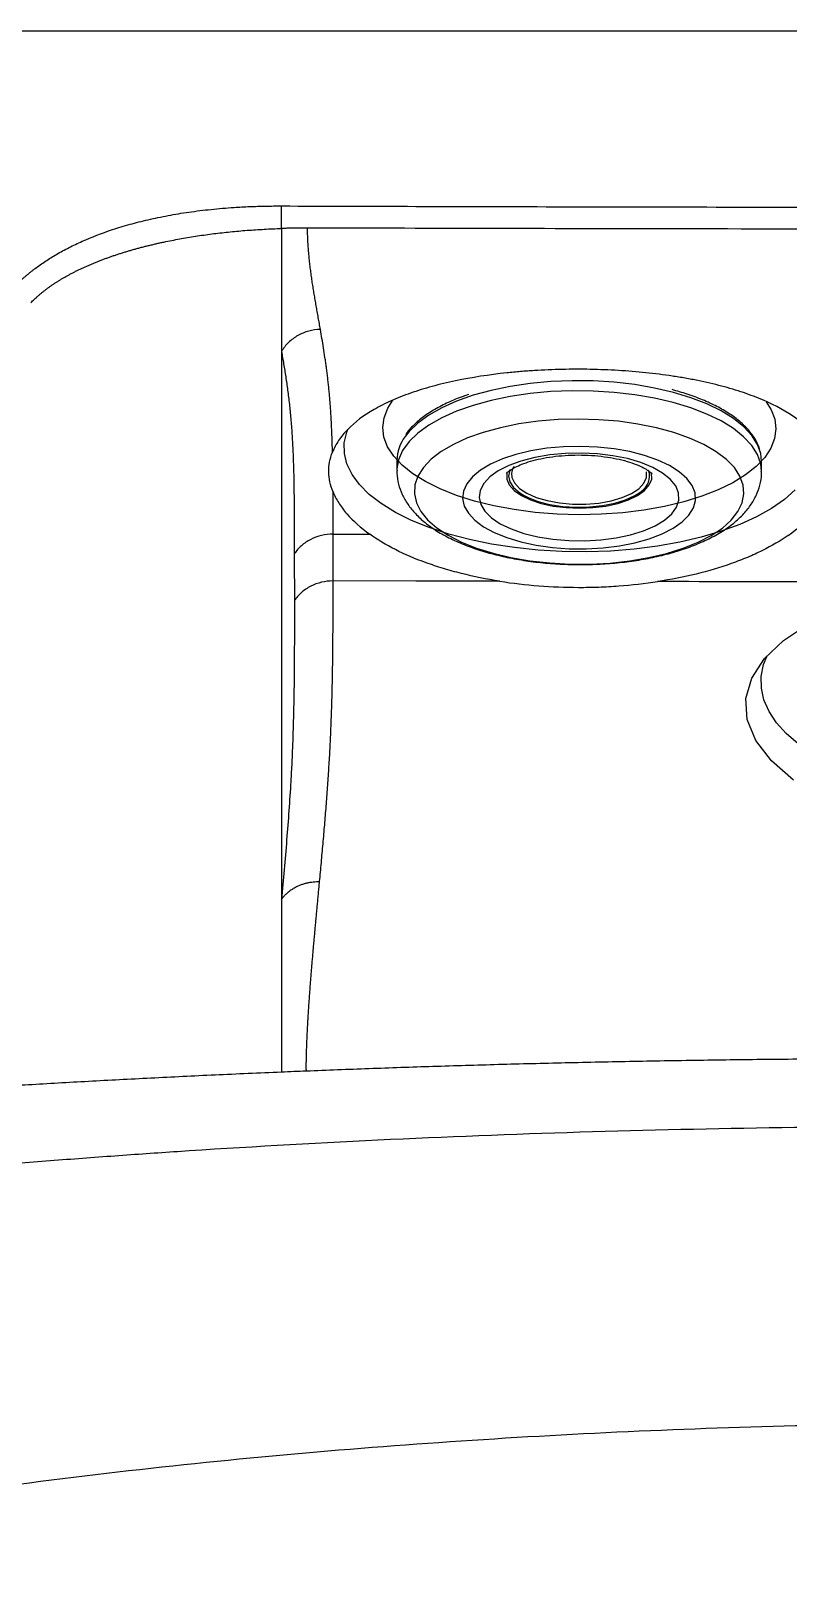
# Model space of a CAD drawing. Header units: inches. Extents: x -1 to 81, y -22 to 129.
# Drawn here: x 34.94 to 39.17, y 69.03 to 77.65 of the extents above; entities that cross this region are included whole.
import ezdxf

# ---------------------------------------------------------------- set-up
doc = ezdxf.new("R2010")
doc.units = ezdxf.units.IN
doc.header["$MEASUREMENT"] = 0
doc.layers.add('1', color=4, linetype='Continuous')

# ---------------------------------------------------------------- blocks, each defined once
blk = doc.blocks.new('2026 PACE')
at = {"color": 8, "linetype": 'Continuous', "lineweight": 25}
blk.add_line((38.8973, 75.1742), (38.8912, 75.1921), dxfattribs=at)
at = {"color": 8, "linetype": 'Continuous', "lineweight": 25, "flags": 128}
for points in [[(39.5188, 75.2848), (39.5004, 75.3364), (39.4685, 75.3868), (39.4236, 75.4353), (39.3662, 75.4811), (39.2972, 75.5238), (39.2175, 75.5627), (39.1281, 75.5972), (39.0302, 75.627), (38.9253, 75.6516), (38.8146, 75.6707), (38.6998, 75.6841), (38.5823, 75.6914), (38.4637, 75.6928), (38.3457, 75.688), (38.2299, 75.6772), (38.1177, 75.6606), (38.0107, 75.6384), (37.9105, 75.6108), (37.8182, 75.5783), (37.7352, 75.5412), (37.6627, 75.5001), (37.6015, 75.4556), (37.5525, 75.4081), (37.5303, 75.3801)], [(39.5234, 75.1858), (39.5186, 75.2282), (39.5002, 75.2798), (39.4683, 75.3302), (39.4234, 75.3787), (39.366, 75.4245), (39.297, 75.4672), (39.2173, 75.5061), (39.1279, 75.5406), (39.03, 75.5704), (38.9251, 75.595), (38.8144, 75.6141), (38.6996, 75.6275), (38.5821, 75.6348), (38.4635, 75.6362), (38.3455, 75.6314), (38.2297, 75.6206), (38.1175, 75.604), (38.0105, 75.5818), (37.9103, 75.5542), (37.818, 75.5217), (37.735, 75.4846), (37.6625, 75.4435), (37.6013, 75.399), (37.5523, 75.3515), (37.5161, 75.3019), (37.4933, 75.2507), (37.4842, 75.1987), (37.484, 75.1915)], [(38.1169, 75.1961), (38.115, 75.1921), (38.108, 75.1591), (38.1154, 75.1261), (38.1367, 75.0943), (38.1714, 75.0648), (38.1963, 75.0496)], [(38.1276, 75.1512), (38.1417, 75.1205), (38.17, 75.0903), (38.2112, 75.063), (38.2636, 75.0398), (38.3252, 75.0214), (38.3937, 75.0087), (38.4664, 75.0021), (38.5405, 75.0019), (38.6132, 75.008), (38.6817, 75.0203), (38.7434, 75.0383), (38.7959, 75.0612), (38.8371, 75.0882), (38.8655, 75.1183), (38.88, 75.1503), (38.8801, 75.1829)]]:
    blk.add_lwpolyline(points, dxfattribs=at)
at = {"color": 8, "linetype": 'Continuous', "lineweight": 25}
blk.add_arc((38.7832, 75.1646), 0.1145, 297.63933, 4.81082, dxfattribs=at)
at = {"layer": '1', "color": 3, "linetype": 'Continuous', "lineweight": 25}
for p, q in [((30.2029, 77.6508), (51.304, 77.6508)), ((37.1278, 74.8342), (37.3322, 74.8336))]:
    blk.add_line(p, q, dxfattribs=at)
at = {"layer": '1', "color": 4, "linetype": 'Continuous', "lineweight": 25}
for p, q in [((39.5236, 75.2403), (39.5188, 75.2848)), ((37.4842, 75.2476), (37.484, 75.191)), ((39.5234, 75.1837), (39.5236, 75.2403))]:
    blk.add_line(p, q, dxfattribs=at)
at = {"layer": '1', "color": 3, "linetype": 'Continuous', "lineweight": 25, "flags": 128}
for points in [[(39.5486, 75.575), (39.5766, 75.5305), (39.597, 75.4769), (39.6038, 75.4227), (39.5967, 75.3685), (39.5758, 75.315), (39.5415, 75.263), (39.4942, 75.213), (39.4344, 75.1657), (39.3629, 75.1217), (39.2806, 75.0815), (39.1886, 75.0457), (39.0879, 75.0146), (38.9799, 74.9888), (38.866, 74.9684), (38.7475, 74.9538), (38.6259, 74.9451), (38.5029, 74.9425), (38.3798, 74.946), (38.2583, 74.9555), (38.1399, 74.971), (38.0261, 74.9921), (37.9183, 75.0188), (37.8179, 75.0506), (37.7261, 75.0871), (37.6441, 75.1278), (37.5729, 75.1723), (37.5135, 75.2201), (37.4665, 75.2704), (37.4326, 75.3227), (37.4121, 75.3763), (37.4054, 75.4305), (37.4125, 75.4847), (37.4333, 75.5381), (37.4623, 75.5833)], [(39.7118, 75.081), (39.6518, 75.0277), (39.5795, 74.9774), (39.4959, 74.9307), (39.4017, 74.8881), (39.298, 74.85), (39.1859, 74.8168), (39.0666, 74.7889), (38.9413, 74.7666), (38.8114, 74.7501), (38.6783, 74.7395), (38.5432, 74.7351), (38.4078, 74.7368), (38.2734, 74.7446), (38.1415, 74.7584), (38.0133, 74.7782), (37.8904, 74.8036), (37.774, 74.8344), (37.6653, 74.8704), (37.5656, 74.911), (37.4757, 74.9559), (37.3968, 75.0046), (37.3296, 75.0566), (37.2749, 75.1113), (37.2332, 75.1682), (37.205, 75.2266), (37.1905, 75.286), (37.19, 75.3457), (37.2034, 75.405), (37.2099, 75.4222)], [(38.0603, 74.5703), (37.5893, 74.5711), (37.1277, 74.5719)], [(39.6468, 74.2378), (39.7304, 74.2944)], [(39.7028, 73.4578), (39.5788, 73.5645), (39.492, 73.6785), (39.4439, 73.7964), (39.4363, 73.9137), (39.4682, 74.0285), (39.5391, 74.1373), (39.6468, 74.2378)], [(39.7287, 73.6597), (39.6615, 73.7174), (39.6068, 73.7781), (39.5651, 73.8412), (39.5368, 73.906), (39.5224, 73.9718), (39.5218, 74.0379), (39.5352, 74.1037), (39.5548, 74.1535)]]:
    blk.add_lwpolyline(points, dxfattribs=at)
at = {"layer": '1', "color": 4, "linetype": 'Continuous', "lineweight": 25, "flags": 128}
for points in [[(39.4209, 75.1086), (39.4029, 75.158), (39.3713, 75.2061), (39.3265, 75.2521), (39.2692, 75.2955), (39.2004, 75.3354), (39.1209, 75.3713), (39.0321, 75.4027), (38.9353, 75.4291), (38.8319, 75.4501), (38.7236, 75.4653), (38.6119, 75.4745), (38.4985, 75.4777), (38.3853, 75.4747), (38.2738, 75.4655), (38.1658, 75.4504), (38.0629, 75.4296), (37.9667, 75.4033), (37.8786, 75.3721), (37.8, 75.3362), (37.7321, 75.2964), (37.6759, 75.2531), (37.6321, 75.2071), (37.6016, 75.159), (37.5848, 75.1096), (37.5819, 75.0597), (37.593, 75.0099), (37.6178, 74.961), (37.6561, 74.9139), (37.7072, 74.8691), (37.7704, 74.8274), (37.8447, 74.7894), (37.929, 74.7556), (38.022, 74.7267), (38.1223, 74.703), (38.2284, 74.6849), (38.3386, 74.6726), (38.4513, 74.6664), (38.5648, 74.6663), (38.6774, 74.6724), (38.7874, 74.6845), (38.893, 74.7025), (38.9927, 74.7261), (39.0851, 74.755), (39.1685, 74.7886), (39.242, 74.8265), (39.3042, 74.8681), (39.3542, 74.9129), (39.3914, 74.96), (39.4151, 75.0088), (39.425, 75.0586), (39.4209, 75.1086)], [(39.1519, 75.0643), (39.1357, 75.1057), (39.1061, 75.1456), (39.0636, 75.1832), (39.0092, 75.2177), (38.944, 75.2484), (38.8693, 75.2746), (38.7869, 75.2958), (38.6985, 75.3115), (38.6058, 75.3214), (38.511, 75.3252), (38.416, 75.3229), (38.3229, 75.3146), (38.2336, 75.3003), (38.1501, 75.2805), (38.0741, 75.2555), (38.0072, 75.2259), (37.9509, 75.1923), (37.9064, 75.1554), (37.8746, 75.116), (37.8562, 75.0749), (37.8516, 75.0331), (37.8609, 74.9913), (37.8838, 74.9506), (37.92, 74.9117), (37.9686, 74.8756), (38.0286, 74.8428), (38.0987, 74.8143), (38.1774, 74.7905), (38.2631, 74.7721), (38.3538, 74.7592), (38.4478, 74.7524), (38.543, 74.7516), (38.6373, 74.7569), (38.7287, 74.7683), (38.8154, 74.7853), (38.8953, 74.8078), (38.967, 74.8352), (39.0287, 74.8669), (39.0793, 74.9023), (39.1175, 74.9405), (39.1427, 74.9809), (39.1542, 75.0224), (39.1519, 75.0643)], [(39.0591, 75.0645), (39.0432, 75.1035), (39.0133, 75.1409), (38.9702, 75.1758), (38.915, 75.2072), (38.8491, 75.2343), (38.7742, 75.2564), (38.6924, 75.273), (38.6056, 75.2837), (38.5162, 75.288), (38.4264, 75.286), (38.3387, 75.2777), (38.2552, 75.2633), (38.1781, 75.2431), (38.1094, 75.2177), (38.051, 75.1878), (38.0042, 75.1541), (37.9704, 75.1176), (37.9504, 75.079), (37.9447, 75.0395), (37.9535, 75.0001), (37.9764, 74.9618), (38.0131, 74.9255), (38.0624, 74.8923), (38.1232, 74.8629), (38.1938, 74.8382), (38.2724, 74.8188), (38.357, 74.8051), (38.4453, 74.7976), (38.5352, 74.7964), (38.6242, 74.8016), (38.7102, 74.813), (38.7907, 74.8304), (38.8638, 74.8532), (38.9276, 74.8809), (38.9803, 74.9128), (39.0208, 74.9481), (39.0478, 74.9858), (39.0607, 75.0249), (39.0591, 75.0645)], [(38.1, 75.1824), (38.0983, 75.1752), (38.0986, 75.1421), (38.1128, 75.1096), (38.1403, 75.0787), (38.1802, 75.0506), (38.231, 75.0261), (38.2912, 75.0062), (38.3586, 74.9914), (38.4309, 74.9823), (38.5057, 74.9792), (38.5805, 74.9822), (38.6526, 74.9912), (38.7196, 75.0059), (38.7793, 75.0258), (38.8296, 75.0502), (38.8688, 75.0783), (38.8956, 75.1091), (38.909, 75.1416), (38.9086, 75.1747), (38.9086, 75.1747)], [(38.1963, 75.0496), (38.218, 75.0387), (38.2749, 75.0169), (38.3402, 75.0002), (38.4113, 74.9893), (38.4857, 74.9844), (38.5609, 74.9859), (38.6339, 74.9935), (38.7022, 75.0072), (38.7634, 75.0263), (38.8151, 75.0501), (38.8363, 75.0632)]]:
    blk.add_lwpolyline(points, dxfattribs=at)
at = {"layer": '1', "color": 4, "linetype": 'Continuous', "lineweight": 25}
for centre, radius, start, end in [((37.7138, 75.2421), 0.2296, 143.0538, 178.64589), ((38.2036, 75.1691), 0.0781, 145.90983, 193.27111)]:
    blk.add_arc(centre, radius, start, end, dxfattribs=at)
at = {"layer": '1', "color": 3, "linetype": 'Continuous', "lineweight": 25}
for points, knots in [([(35.3627, 76.2359), (35.3664, 76.2396), (35.3739, 76.2469), (35.3856, 76.2577), (35.3974, 76.2685), (35.4096, 76.2791), (35.422, 76.2896), (35.4348, 76.3), (35.4477, 76.3103), (35.4747, 76.3309), (35.5174, 76.3611), (35.5804, 76.4002), (35.6489, 76.4376), (35.7488, 76.4852), (35.862, 76.5292), (35.9894, 76.568), (36.0931, 76.5945), (36.203, 76.6174), (36.3209, 76.6369), (36.4443, 76.6522), (36.5446, 76.6607), (36.6171, 76.6651), (36.6608, 76.6672), (36.7048, 76.6688), (36.7492, 76.6699), (36.7939, 76.6705), (36.8239, 76.6705), (36.8389, 76.6705)], [0, 0, 0, 0, 0.0158436, 0.0316209, 0.0473335, 0.0629832, 0.0785717, 0.0941008, 0.1095721, 0.1249876, 0.1879988, 0.2495628, 0.3131075, 0.3747875, 0.4993525, 0.5629424, 0.6243853, 0.6877946, 0.7494835, 0.8125749, 0.8749473, 0.8956622, 0.9163904, 0.9371604, 0.9580001, 0.9789375, 1, 1, 1, 1]), ([(36.8389, 76.6705), (37.0895, 76.6698), (37.5987, 76.6683), (38.3746, 76.6664), (39.1746, 76.6648), (39.9987, 76.6634), (41.0216, 76.662), (42.2143, 76.6608), (43.5477, 76.6602), (44.4155, 76.6605), (44.8389, 76.6607)], [0, 0, 0, 0, 0.093978, 0.190965, 0.290963, 0.393974, 0.5, 0.674562, 0.841226, 1, 1, 1, 1]), ([(36.8389, 76.5445), (36.839, 76.5727), (36.8393, 76.6291), (36.839, 76.661), (36.8389, 76.6708), (36.8389, 76.6704), (36.8389, 76.6704)], [0, 0, 0, 0, 0.302223, 0.604614, 0.9071, 1, 1, 1, 1]), ([(35.6878, 76.3049), (35.6933, 76.3076), (35.7041, 76.3129), (35.7207, 76.3209), (35.7375, 76.3286), (35.7546, 76.3363), (35.7719, 76.3438), (35.7895, 76.3512), (35.8073, 76.3584), (35.8254, 76.3655), (35.8437, 76.3725), (35.8622, 76.3793), (35.8811, 76.3861), (35.9001, 76.3926), (35.9194, 76.3991), (35.939, 76.4054), (35.9588, 76.4116), (35.9788, 76.4176), (35.9991, 76.4236), (36.0197, 76.4294), (36.0405, 76.435), (36.0615, 76.4406), (36.0828, 76.446), (36.1043, 76.4513), (36.1261, 76.4565), (36.1482, 76.4615), (36.1704, 76.4664), (36.1998, 76.4727), (36.2364, 76.48), (36.2804, 76.4883), (36.3248, 76.496), (36.3696, 76.5031), (36.4148, 76.5097), (36.4604, 76.5157), (36.5063, 76.5212), (36.5527, 76.5261), (36.5994, 76.5305), (36.6466, 76.5344), (36.6941, 76.5377), (36.742, 76.5405), (36.7903, 76.5429), (36.8226, 76.544), (36.8389, 76.5446)], [0, 0, 0, 0, 0.019915, 0.039748, 0.059503, 0.079183, 0.098793, 0.118337, 0.13782, 0.157246, 0.176619, 0.195944, 0.215224, 0.234466, 0.253672, 0.272849, 0.291999, 0.311129, 0.330241, 0.349342, 0.368436, 0.387526, 0.406619, 0.425718, 0.444828, 0.463954, 0.4831, 0.502271, 0.538893, 0.575209, 0.611251, 0.647055, 0.682657, 0.718091, 0.753395, 0.788605, 0.82376, 0.858895, 0.89405, 0.929261, 0.964565, 1, 1, 1, 1]), ([(36.8389, 76.5446), (36.8387, 76.4398), (36.8387, 76.3297), (36.8387, 76.0997), (36.8388, 75.9799), (36.8389, 75.8562)], [0, 0, 0, 0, 0.5, 0.5, 1, 1, 1, 1]), ([(36.9841, 76.5469), (36.976, 76.5469), (36.9598, 76.5469), (36.9356, 76.5467), (36.9114, 76.5464), (36.8872, 76.5459), (36.863, 76.5453), (36.8469, 76.5448), (36.8389, 76.5445)], [0, 0, 0, 0, 0.166878, 0.333613, 0.50025, 0.666831, 0.8334, 1, 1, 1, 1]), ([(44.6942, 76.5381), (44.5336, 76.538), (44.0517, 76.5377), (42.7667, 76.5377), (40.8391, 76.5393), (38.9116, 76.5422), (37.6266, 76.5451), (37.1447, 76.5465), (36.9841, 76.547)], [0, 0, 0, 0, 0.0625, 0.1875, 0.5, 0.8125, 0.9375, 1, 1, 1, 1]), ([(37.0565, 75.9792), (37.0545, 75.9904), (37.0505, 76.0129), (37.0446, 76.0462), (37.0387, 76.0793), (37.0329, 76.1122), (37.0272, 76.1449), (37.0217, 76.1775), (37.0164, 76.2101), (37.0113, 76.2427), (37.0066, 76.2754), (37.0022, 76.3083), (36.9981, 76.3413), (36.9945, 76.3746), (36.9913, 76.4082), (36.9886, 76.4422), (36.9865, 76.4766), (36.9849, 76.5114), (36.9844, 76.5351), (36.9841, 76.547)], [0, 0, 0, 0, 0.058814, 0.117634, 0.176459, 0.235289, 0.294122, 0.352956, 0.411791, 0.470625, 0.529456, 0.588284, 0.647109, 0.705929, 0.764746, 0.823559, 0.882371, 0.941184, 1, 1, 1, 1]), ([(35.4372, 76.1285), (35.4405, 76.1319), (35.4471, 76.1388), (35.4575, 76.1489), (35.4682, 76.1589), (35.4792, 76.1688), (35.4906, 76.1786), (35.5024, 76.1883), (35.5145, 76.1978), (35.527, 76.2073), (35.5398, 76.2167), (35.553, 76.226), (35.5666, 76.2352), (35.5805, 76.2442), (35.5948, 76.2532), (35.6094, 76.2621), (35.6243, 76.2708), (35.6397, 76.2795), (35.6554, 76.2881), (35.6714, 76.2965), (35.6824, 76.3021), (35.6878, 76.3049)], [0, 0, 0, 0, 0.053362, 0.106579, 0.159662, 0.212623, 0.265472, 0.318221, 0.370881, 0.423463, 0.475978, 0.528439, 0.580856, 0.633241, 0.685605, 0.73796, 0.790318, 0.842689, 0.895085, 0.947519, 1, 1, 1, 1]), ([(37.0565, 75.9792), (37.0346, 75.9789), (37.0126, 75.9758), (36.9702, 75.9644), (36.9498, 75.956), (36.9118, 75.9346), (36.8942, 75.9215), (36.8632, 75.8914), (36.8498, 75.8745), (36.8389, 75.8562)], [0, 0, 0, 0, 0.25, 0.25, 0.5, 0.5, 0.75, 0.75, 1, 1, 1, 1]), ([(37.1241, 75.2927), (37.1238, 75.3043), (37.1232, 75.3275), (37.1221, 75.3619), (37.1208, 75.396), (37.1194, 75.4296), (37.1178, 75.4628), (37.116, 75.4955), (37.114, 75.5278), (37.1118, 75.5596), (37.1093, 75.5908), (37.1066, 75.6216), (37.1037, 75.6517), (37.1006, 75.6814), (37.0972, 75.7106), (37.0937, 75.7393), (37.09, 75.7676), (37.0861, 75.7954), (37.0808, 75.8318), (37.0739, 75.8763), (37.0653, 75.9284), (37.0594, 75.9622), (37.0565, 75.9792)], [0, 0, 0, 0, 0.043643, 0.087287, 0.130933, 0.174579, 0.218223, 0.261862, 0.305495, 0.349119, 0.392734, 0.436337, 0.479931, 0.523517, 0.5671, 0.61068, 0.654262, 0.697845, 0.741433, 0.8276, 0.913789, 1, 1, 1, 1]), ([(36.8389, 75.8562), (36.8389, 75.8463), (36.8389, 75.8251), (36.8389, 75.7911), (36.8388, 75.753), (36.8388, 75.7107), (36.8387, 75.6641), (36.8387, 75.6132), (36.8386, 75.5578), (36.8385, 75.498), (36.8385, 75.4335), (36.8384, 75.3645), (36.8383, 75.2906), (36.8383, 75.212), (36.8382, 75.1285), (36.8382, 75.04), (36.8381, 74.9466), (36.8381, 74.8482), (36.8381, 74.7447), (36.8381, 74.6361), (36.8381, 74.5224), (36.8381, 74.4037), (36.8382, 74.2799), (36.8382, 74.1511), (36.8383, 74.0174), (36.8384, 73.8789), (36.8385, 73.7356), (36.8386, 73.5878), (36.8386, 73.4356), (36.8387, 73.2792), (36.8388, 73.1189), (36.8389, 72.9549), (36.8389, 72.845), (36.8389, 72.7894)], [0, 0, 0, 0, 0.010928, 0.023279, 0.037051, 0.052246, 0.068862, 0.0869, 0.106358, 0.127238, 0.149539, 0.173261, 0.198403, 0.224967, 0.252951, 0.282358, 0.313186, 0.345437, 0.379111, 0.414209, 0.450731, 0.488678, 0.528049, 0.568844, 0.611063, 0.654706, 0.699771, 0.746258, 0.794166, 0.843494, 0.894243, 0.946412, 1, 1, 1, 1]), ([(36.8389, 75.8562), (36.8409, 75.8447), (36.8449, 75.8215), (36.8509, 75.7863), (36.8568, 75.7505), (36.8625, 75.7142), (36.868, 75.6772), (36.8733, 75.6395), (36.8783, 75.601), (36.8829, 75.5618), (36.8872, 75.5216), (36.8911, 75.4804), (36.8945, 75.4382), (36.8974, 75.3951), (36.902, 75.318), (36.9065, 75.2035), (36.9094, 75.0479), (36.9105, 74.8873), (36.9106, 74.778), (36.9106, 74.7233)], [0, 0, 0, 0, 0.038465, 0.076922, 0.115372, 0.153815, 0.192251, 0.230682, 0.269108, 0.307532, 0.345959, 0.384395, 0.422844, 0.461302, 0.499767, 0.624797, 0.749856, 0.874927, 1, 1, 1, 1]), ([(39.6723, 74.8268), (39.7303, 74.8674), (39.7773, 74.9101), (39.8321, 74.977), (39.8477, 74.9997), (39.8735, 75.0461), (39.8834, 75.0693), (39.9047, 75.1389), (39.9076, 75.1852), (39.8968, 75.2426), (39.8939, 75.254), (39.8868, 75.2765), (39.8825, 75.2877), (39.8677, 75.3207), (39.8551, 75.3423), (39.8245, 75.3843), (39.8065, 75.4048), (39.7753, 75.4349), (39.7642, 75.4447), (39.7409, 75.464), (39.7286, 75.4734), (39.6644, 75.5194), (39.6038, 75.5528), (39.516, 75.5907), (39.4978, 75.5981), (39.4605, 75.6123), (39.4415, 75.6192), (39.383, 75.639), (39.3422, 75.6512), (39.2573, 75.6737), (39.2131, 75.684), (39.1441, 75.698), (39.1206, 75.7025), (39.073, 75.7109), (39.0489, 75.7148), (38.9277, 75.733), (38.8272, 75.7434), (38.6973, 75.7513), (38.6711, 75.7526), (38.6184, 75.7547), (38.5921, 75.7555), (38.5133, 75.757), (38.461, 75.7569), (38.3567, 75.7547), (38.3047, 75.7525), (38.227, 75.7477), (38.201, 75.7458), (38.1497, 75.7414), (38.1244, 75.739), (37.9991, 75.7256), (37.9035, 75.7109), (37.7897, 75.6871), (37.7672, 75.6821), (37.7233, 75.6716), (37.7019, 75.6661), (37.6391, 75.6489), (37.5991, 75.6366), (37.5229, 75.6099), (37.4868, 75.5956), (37.4354, 75.5726), (37.4187, 75.5646), (37.3868, 75.5484), (37.3715, 75.5401), (37.2979, 75.4977), (37.2487, 75.4606), (37.1995, 75.4101), (37.1903, 75.3998), (37.1733, 75.379), (37.1655, 75.3685), (37.1442, 75.3366), (37.1328, 75.3149), (37.1241, 75.2927)], [0, 0, 0, 0, 0.0625, 0.0625, 0.09375, 0.09375, 0.125, 0.125, 0.1875, 0.1875, 0.203125, 0.203125, 0.21875, 0.21875, 0.25, 0.25, 0.28125, 0.28125, 0.296875, 0.296875, 0.3125, 0.3125, 0.375, 0.375, 0.390625, 0.390625, 0.40625, 0.40625, 0.4375, 0.4375, 0.46875, 0.46875, 0.484375, 0.484375, 0.5, 0.5, 0.5625, 0.5625, 0.578125, 0.578125, 0.59375, 0.59375, 0.625, 0.625, 0.65625, 0.65625, 0.671875, 0.671875, 0.6875, 0.6875, 0.75, 0.75, 0.765625, 0.765625, 0.78125, 0.78125, 0.8125, 0.8125, 0.84375, 0.84375, 0.859375, 0.859375, 0.875, 0.875, 0.9375, 0.9375, 0.953125, 0.953125, 0.96875, 0.96875, 1, 1, 1, 1]), ([(37.1273, 75.0706), (37.1196, 75.0895), (37.1137, 75.108), (37.1056, 75.145), (37.1034, 75.1635), (37.1029, 75.2005), (37.1046, 75.2191), (37.1117, 75.2562), (37.117, 75.2747), (37.1241, 75.2927)], [0, 0, 0, 0, 0.25, 0.25, 0.5, 0.5, 0.75, 0.75, 1, 1, 1, 1]), ([(37.1277, 74.8342), (37.1278, 74.8739), (37.1278, 74.9534), (37.1275, 75.0315), (37.1273, 75.0706)], [0, 0, 0, 0, 0.499991, 1, 1, 1, 1]), ([(37.1273, 75.0706), (37.1356, 75.05), (37.1462, 75.0295), (37.1654, 74.9988), (37.1724, 74.9886), (37.1875, 74.9682), (37.1955, 74.9582), (37.2385, 74.9084), (37.2811, 74.8701), (37.3322, 74.8336)], [0, 0, 0, 0, 0.25, 0.25, 0.375, 0.375, 0.5, 0.5, 1, 1, 1, 1]), ([(37.1277, 74.8342), (37.1059, 74.8342), (37.084, 74.8317), (37.0417, 74.8218), (37.0213, 74.8143), (36.9834, 74.7949), (36.9659, 74.783), (36.935, 74.7556), (36.9215, 74.7401), (36.9106, 74.7233)], [0, 0, 0, 0, 0.25, 0.25, 0.5, 0.5, 0.75, 0.75, 1, 1, 1, 1]), ([(37.1277, 74.5719), (37.1277, 74.6158), (37.1277, 74.7036), (37.1277, 74.7907), (37.1278, 74.8342)], [0, 0, 0, 0, 0.5, 1, 1, 1, 1]), ([(38.0603, 74.5703), (37.9857, 74.5821), (37.914, 74.5966), (37.8108, 74.6224), (37.7771, 74.6317), (37.7277, 74.6467), (37.7115, 74.6519), (37.6793, 74.6626), (37.6634, 74.6681), (37.5856, 74.6962), (37.5283, 74.7209), (37.4231, 74.7742), (37.3752, 74.8029), (37.3322, 74.8336)], [0, 0, 0, 0, 0.25, 0.25, 0.375, 0.375, 0.4375, 0.4375, 0.5, 0.5, 0.75, 0.75, 1, 1, 1, 1]), ([(39.6723, 74.8268), (39.6291, 74.7965), (39.5809, 74.7683), (39.5015, 74.7289), (39.4738, 74.7162), (39.4304, 74.698), (39.4156, 74.6921), (39.3855, 74.6804), (39.37, 74.6747), (39.2918, 74.647), (39.2261, 74.6276), (39.0888, 74.594), (39.0171, 74.5799), (38.9423, 74.5685)], [0, 0, 0, 0, 0.25, 0.25, 0.375, 0.375, 0.4375, 0.4375, 0.5, 0.5, 0.75, 0.75, 1, 1, 1, 1]), ([(36.9106, 74.7233), (36.9106, 74.7016), (36.9106, 74.6581), (36.9107, 74.5927), (36.9108, 74.5271), (36.9108, 74.4833), (36.9108, 74.4613)], [0, 0, 0, 0, 0.25, 0.5, 0.75, 1, 1, 1, 1]), ([(37.1277, 74.5719), (37.1058, 74.5719), (37.084, 74.5694), (37.0418, 74.5594), (37.0214, 74.552), (36.9835, 74.5327), (36.9661, 74.5208), (36.9352, 74.4935), (36.9217, 74.4781), (36.9108, 74.4613)], [0, 0, 0, 0, 0.25, 0.25, 0.5, 0.5, 0.75, 0.75, 1, 1, 1, 1]), ([(37.052, 72.8899), (37.0553, 72.9251), (37.0618, 72.9956), (37.0714, 73.1015), (37.0805, 73.2072), (37.0891, 73.3124), (37.097, 73.4169), (37.1039, 73.5202), (37.1099, 73.6222), (37.1147, 73.7227), (37.1185, 73.8219), (37.1223, 73.9436), (37.1252, 74.0867), (37.127, 74.2504), (37.1276, 74.412), (37.1276, 74.5186), (37.1277, 74.5719)], [0, 0, 0, 0, 0.059147, 0.118294, 0.177438, 0.236576, 0.295711, 0.354844, 0.413982, 0.473128, 0.532281, 0.591436, 0.693579, 0.795721, 0.897861, 1, 1, 1, 1]), ([(38.0603, 74.5703), (38.1318, 74.559), (38.2043, 74.5506), (38.351, 74.5392), (38.4253, 74.5363), (38.5193, 74.5361), (38.5382, 74.5362), (38.5758, 74.5368), (38.5945, 74.5373), (38.6505, 74.5393), (38.6876, 74.5413), (38.7981, 74.5494), (38.8708, 74.5575), (38.9424, 74.5685)], [0, 0, 0, 0, 0.25, 0.25, 0.5, 0.5, 0.5625, 0.5625, 0.625, 0.625, 0.75, 0.75, 1, 1, 1, 1]), ([(42.8017, 74.5519), (42.5891, 74.5532), (42.1578, 74.5559), (41.5015, 74.5594), (40.7365, 74.5629), (39.8814, 74.5661), (39.2512, 74.5677), (38.9424, 74.5685)], [0, 0, 0, 0, 0.165265, 0.335313, 0.510149, 0.759933, 1, 1, 1, 1]), ([(36.9108, 74.4613), (36.9108, 74.4289), (36.9109, 74.3641), (36.9109, 74.2664), (36.9106, 74.168), (36.91, 74.0689), (36.9088, 73.969), (36.9071, 73.8679), (36.9045, 73.7657), (36.9011, 73.6622), (36.8967, 73.5573), (36.8902, 73.433), (36.8806, 73.2882), (36.8679, 73.1228), (36.8538, 72.9561), (36.8438, 72.8449), (36.8389, 72.7893)], [0, 0, 0, 0, 0.06251, 0.12502, 0.18753, 0.25004, 0.312549, 0.375054, 0.437555, 0.500053, 0.562549, 0.62504, 0.718768, 0.812502, 0.906248, 1, 1, 1, 1]), ([(36.8389, 72.7894), (36.8406, 72.7918), (36.8441, 72.7967), (36.8499, 72.8039), (36.8562, 72.8111), (36.8631, 72.8183), (36.8706, 72.8255), (36.8787, 72.8325), (36.8874, 72.8393), (36.8968, 72.8459), (36.9068, 72.8523), (36.9175, 72.8583), (36.9305, 72.8649), (36.9458, 72.8714), (36.9634, 72.8775), (36.9811, 72.8823), (36.9989, 72.886), (37.0167, 72.8884), (37.0344, 72.8898), (37.0462, 72.8899), (37.052, 72.8899)], [0, 0, 0, 0, 0.039074, 0.079488, 0.121218, 0.164237, 0.208514, 0.254013, 0.300708, 0.348605, 0.397726, 0.44811, 0.499833, 0.575499, 0.649578, 0.72217, 0.793373, 0.863316, 0.932146, 1, 1, 1, 1]), ([(36.9773, 71.8388), (36.9774, 71.8475), (36.9775, 71.8648), (36.978, 71.8912), (36.9786, 71.9179), (36.9794, 71.9449), (36.9803, 71.9722), (36.9814, 71.9998), (36.9826, 72.0278), (36.984, 72.056), (36.9854, 72.0844), (36.987, 72.1132), (36.9888, 72.1422), (36.9906, 72.1714), (36.9925, 72.2009), (36.9946, 72.2306), (36.9967, 72.2605), (36.9989, 72.2906), (37.0013, 72.3209), (37.0037, 72.3514), (37.0061, 72.3821), (37.0087, 72.4129), (37.0113, 72.4439), (37.014, 72.4751), (37.0167, 72.5063), (37.0195, 72.5378), (37.0223, 72.5693), (37.0252, 72.601), (37.0281, 72.6328), (37.031, 72.6646), (37.034, 72.6966), (37.0369, 72.7287), (37.0399, 72.7608), (37.0429, 72.793), (37.046, 72.8252), (37.049, 72.8575), (37.051, 72.8791), (37.052, 72.8899)], [0, 0, 0, 0, 0.028588, 0.057169, 0.085747, 0.11432, 0.142891, 0.171459, 0.200026, 0.228593, 0.257159, 0.285725, 0.314292, 0.342859, 0.371428, 0.399997, 0.428568, 0.45714, 0.485712, 0.514285, 0.542859, 0.571433, 0.600007, 0.62858, 0.657153, 0.685724, 0.714295, 0.742865, 0.771435, 0.800005, 0.828575, 0.857145, 0.885715, 0.914286, 0.942857, 0.971428, 1, 1, 1, 1]), ([(36.8389, 72.7894), (36.8391, 72.6241), (36.8392, 72.4608), (36.8392, 72.2209), (36.8392, 72.1417), (36.8391, 71.9853), (36.839, 71.9081), (36.8389, 71.8318)], [0, 0, 0, 0, 0.5, 0.5, 0.75, 0.75, 1, 1, 1, 1]), ([(44.7017, 71.7998), (44.6402, 71.8027), (44.5165, 71.8085), (44.3298, 71.8166), (44.1411, 71.8245), (43.9503, 71.8321), (43.7575, 71.8393), (43.5625, 71.8462), (43.3654, 71.8527), (43.1663, 71.8589), (42.9651, 71.8646), (42.7618, 71.87), (42.5564, 71.8749), (42.3489, 71.8795), (42.1394, 71.8835), (41.9278, 71.8872), (41.7141, 71.8903), (41.4983, 71.893), (41.2804, 71.8952), (41.0605, 71.8968), (40.7724, 71.8983), (40.4197, 71.8988), (40.0055, 71.8975), (39.5994, 71.8943), (39.2012, 71.8894), (38.811, 71.8829), (38.4287, 71.8748), (38.0545, 71.8653), (37.6883, 71.8544), (37.3301, 71.8423), (37.0939, 71.8331), (36.9772, 71.8286)], [0, 0, 0, 0, 0.023908, 0.048084, 0.072528, 0.09724, 0.12222, 0.147467, 0.172983, 0.198767, 0.224818, 0.251138, 0.277726, 0.304582, 0.331706, 0.359098, 0.386758, 0.414686, 0.442883, 0.471347, 0.50008, 0.554708, 0.608306, 0.660873, 0.71241, 0.762916, 0.812392, 0.860839, 0.908256, 0.954643, 1, 1, 1, 1]), ([(36.8389, 71.8229), (36.7765, 71.8203), (36.6527, 71.815), (36.4685, 71.8067), (36.2873, 71.7981), (36.1089, 71.7893), (35.9334, 71.7802), (35.7608, 71.771), (35.5911, 71.7615), (35.4243, 71.7519), (35.2604, 71.742), (35.0994, 71.7321), (34.9413, 71.722), (34.7861, 71.7117), (34.6338, 71.7014), (34.4844, 71.691), (34.171, 71.6686), (33.7055, 71.6329), (33.1912, 71.5894), (32.7948, 71.5536), (32.5046, 71.5262), (32.2178, 71.4983), (32.0279, 71.4789), (31.9334, 71.4693)], [0, 0, 0, 0, 0.038071, 0.075555, 0.112453, 0.148764, 0.184488, 0.219625, 0.254176, 0.288141, 0.321518, 0.35431, 0.386515, 0.418134, 0.449166, 0.479612, 0.509472, 0.640816, 0.76432, 0.824276, 0.883541, 0.942115, 1, 1, 1, 1]), ([(36.9772, 71.8286), (36.9541, 71.8276), (36.908, 71.8258), (36.8619, 71.8239), (36.8389, 71.8229)], [0, 0, 0, 0, 0.501157, 1, 1, 1, 1]), ([(31.8347, 70.902), (31.8814, 70.9091), (31.9809, 70.9242), (32.1394, 70.9478), (32.3163, 70.9735), (32.5117, 71.0011), (32.7258, 71.0303), (33.007, 71.0674), (33.3235, 71.1071), (33.643, 71.1447), (33.8844, 71.1718), (34.1525, 71.2008), (34.4703, 71.2333), (34.8607, 71.2704), (35.2409, 71.3037), (35.6108, 71.3336), (35.9702, 71.3603), (36.5815, 71.4021), (37.4494, 71.4505), (38.5778, 71.4935), (39.7066, 71.5178), (40.8346, 71.5237), (41.963, 71.5112), (43.4675, 71.4701), (44.7752, 71.4021), (45.9009, 71.3184), (46.4402, 71.2732), (47.0105, 71.2201), (47.5418, 71.1653), (48.0333, 71.1099), (48.4068, 71.0649), (48.7278, 71.0242), (49.0212, 70.9857), (49.3118, 70.946), (49.5802, 70.908), (49.7518, 70.8828), (49.8339, 70.8707)], [0, 0, 0, 0, 0.007846, 0.016717, 0.026614, 0.037541, 0.049502, 0.062501, 0.084666, 0.102487, 0.115938, 0.125001, 0.147288, 0.169003, 0.190137, 0.210686, 0.230643, 0.250002, 0.312463, 0.37502, 0.437569, 0.500002, 0.562394, 0.625002, 0.749997, 0.779858, 0.812498, 0.839893, 0.874999, 0.90122, 0.922043, 0.937499, 0.954964, 0.971198, 0.986208, 1, 1, 1, 1]), ([(48.728, 69.0302), (48.4086, 69.1159), (47.7641, 69.2627), (46.7883, 69.4335), (45.8059, 69.5696), (44.8182, 69.6758), (43.8265, 69.7567), (42.5, 69.8327), (40.8363, 69.8712), (38.8385, 69.8278), (36.8477, 69.6957), (35.2014, 69.5054), (33.8966, 69.2919), (33.2494, 69.1591), (32.9278, 69.0828)], [0.0000002, 0.0000002, 0.0000002, 0.0000002, 0.0625, 0.125, 0.1875, 0.25, 0.3125, 0.375, 0.5, 0.625, 0.75, 0.875, 0.9375, 0.9999998, 0.9999998, 0.9999998, 0.9999998])]:
    blk.add_open_spline(points, degree=3, knots=knots, dxfattribs=at)
at = {"layer": '1', "color": 4, "linetype": 'Continuous', "lineweight": 25}
for points, knots in [([(37.8868, 75.6157), (37.8758, 75.6122), (37.8342, 75.5989), (37.77, 75.5712), (37.6955, 75.533), (37.6308, 75.4907), (37.5778, 75.4446), (37.5457, 75.4114), (37.535, 75.393), (37.5343, 75.3919)], [0, 0, 0, 0, 0.066113, 0.249759, 0.43381, 0.618307, 0.803177, 0.987859, 1, 1, 1, 1]), ([(39.5182, 75.2895), (39.5157, 75.2991), (39.5086, 75.3261), (39.4873, 75.3692), (39.4512, 75.418), (39.4033, 75.4646), (39.3442, 75.5086), (39.2746, 75.5493), (39.1954, 75.586), (39.1118, 75.6176), (39.0515, 75.6346), (39.0232, 75.6426)], [0, 0, 0, 0, 0.063698, 0.17849, 0.294824, 0.413312, 0.533138, 0.653455, 0.773709, 0.893755, 1, 1, 1, 1]), ([(38.0968, 75.1744), (38.0967, 75.1742), (38.0959, 75.1728), (38.1011, 75.1796), (38.1171, 75.1922), (38.1445, 75.2086), (38.1826, 75.2257), (38.2311, 75.2423), (38.2888, 75.2567), (38.354, 75.268), (38.4246, 75.2751), (38.4982, 75.2777), (38.5723, 75.2754), (38.6443, 75.2683), (38.7118, 75.2568), (38.7723, 75.2417), (38.8237, 75.2241), (38.864, 75.2057), (38.8923, 75.1881), (38.9075, 75.1757), (38.9117, 75.1693), (38.9109, 75.171), (38.9108, 75.1711)], [0, 0, 0, 0, 0.010932, 0.061087, 0.109737, 0.159349, 0.210967, 0.264798, 0.32058, 0.377886, 0.436267, 0.495311, 0.554645, 0.613876, 0.672592, 0.73042, 0.786958, 0.841807, 0.894693, 0.945739, 0.995919, 1, 1, 1, 1]), ([(37.4853, 75.1918), (37.4849, 75.1862), (37.483, 75.1601), (37.4922, 75.1137), (37.5124, 75.0551), (37.5444, 74.9995), (37.5872, 74.9468), (37.6415, 74.8969), (37.7073, 74.8502), (37.7839, 74.8077), (37.8696, 74.7702), (37.9629, 74.738), (38.0621, 74.7115), (38.1661, 74.6907), (38.2737, 74.6755), (38.3838, 74.6661), (38.4951, 74.6625), (38.6065, 74.6646), (38.7166, 74.6725), (38.8244, 74.6861), (38.9285, 74.7054), (39.028, 74.7303), (39.1217, 74.7608), (39.2089, 74.7969), (39.2885, 74.8389), (39.3594, 74.8869), (39.4175, 74.939), (39.4624, 74.9937), (39.4946, 75.049), (39.5152, 75.1081), (39.5246, 75.1548), (39.5226, 75.1816), (39.5222, 75.1869)], [0, 0, 0, 0, 0.0083257, 0.0387377, 0.0690661, 0.1001568, 0.1327637, 0.1672819, 0.2035139, 0.2407308, 0.278107, 0.3152288, 0.3520401, 0.3885823, 0.4249211, 0.4611226, 0.4972471, 0.5333502, 0.5694783, 0.6056769, 0.6420061, 0.6785341, 0.7153399, 0.7525117, 0.7901287, 0.8281992, 0.8664066, 0.8993752, 0.9305251, 0.9602761, 0.9921004, 1, 1, 1, 1])]:
    blk.add_open_spline(points, degree=3, knots=knots, dxfattribs=at)
at = {"layer": '1', "color": 3, "linetype": 'Continuous', "lineweight": 25}
for points in [[(36.8389, 71.8318), (36.8389, 71.829), (36.8389, 71.8261), (36.8388, 71.8233)], [(36.9773, 71.8388), (36.9772, 71.8355), (36.9772, 71.8323), (36.9772, 71.829)]]:
    blk.add_open_spline(points, degree=3, dxfattribs=at)

msp = doc.modelspace()

# ---------------------------------------------------------------- block references
msp.add_blockref('2026 PACE', (-0.5, 0))

doc.saveas('drawing.dxf')
